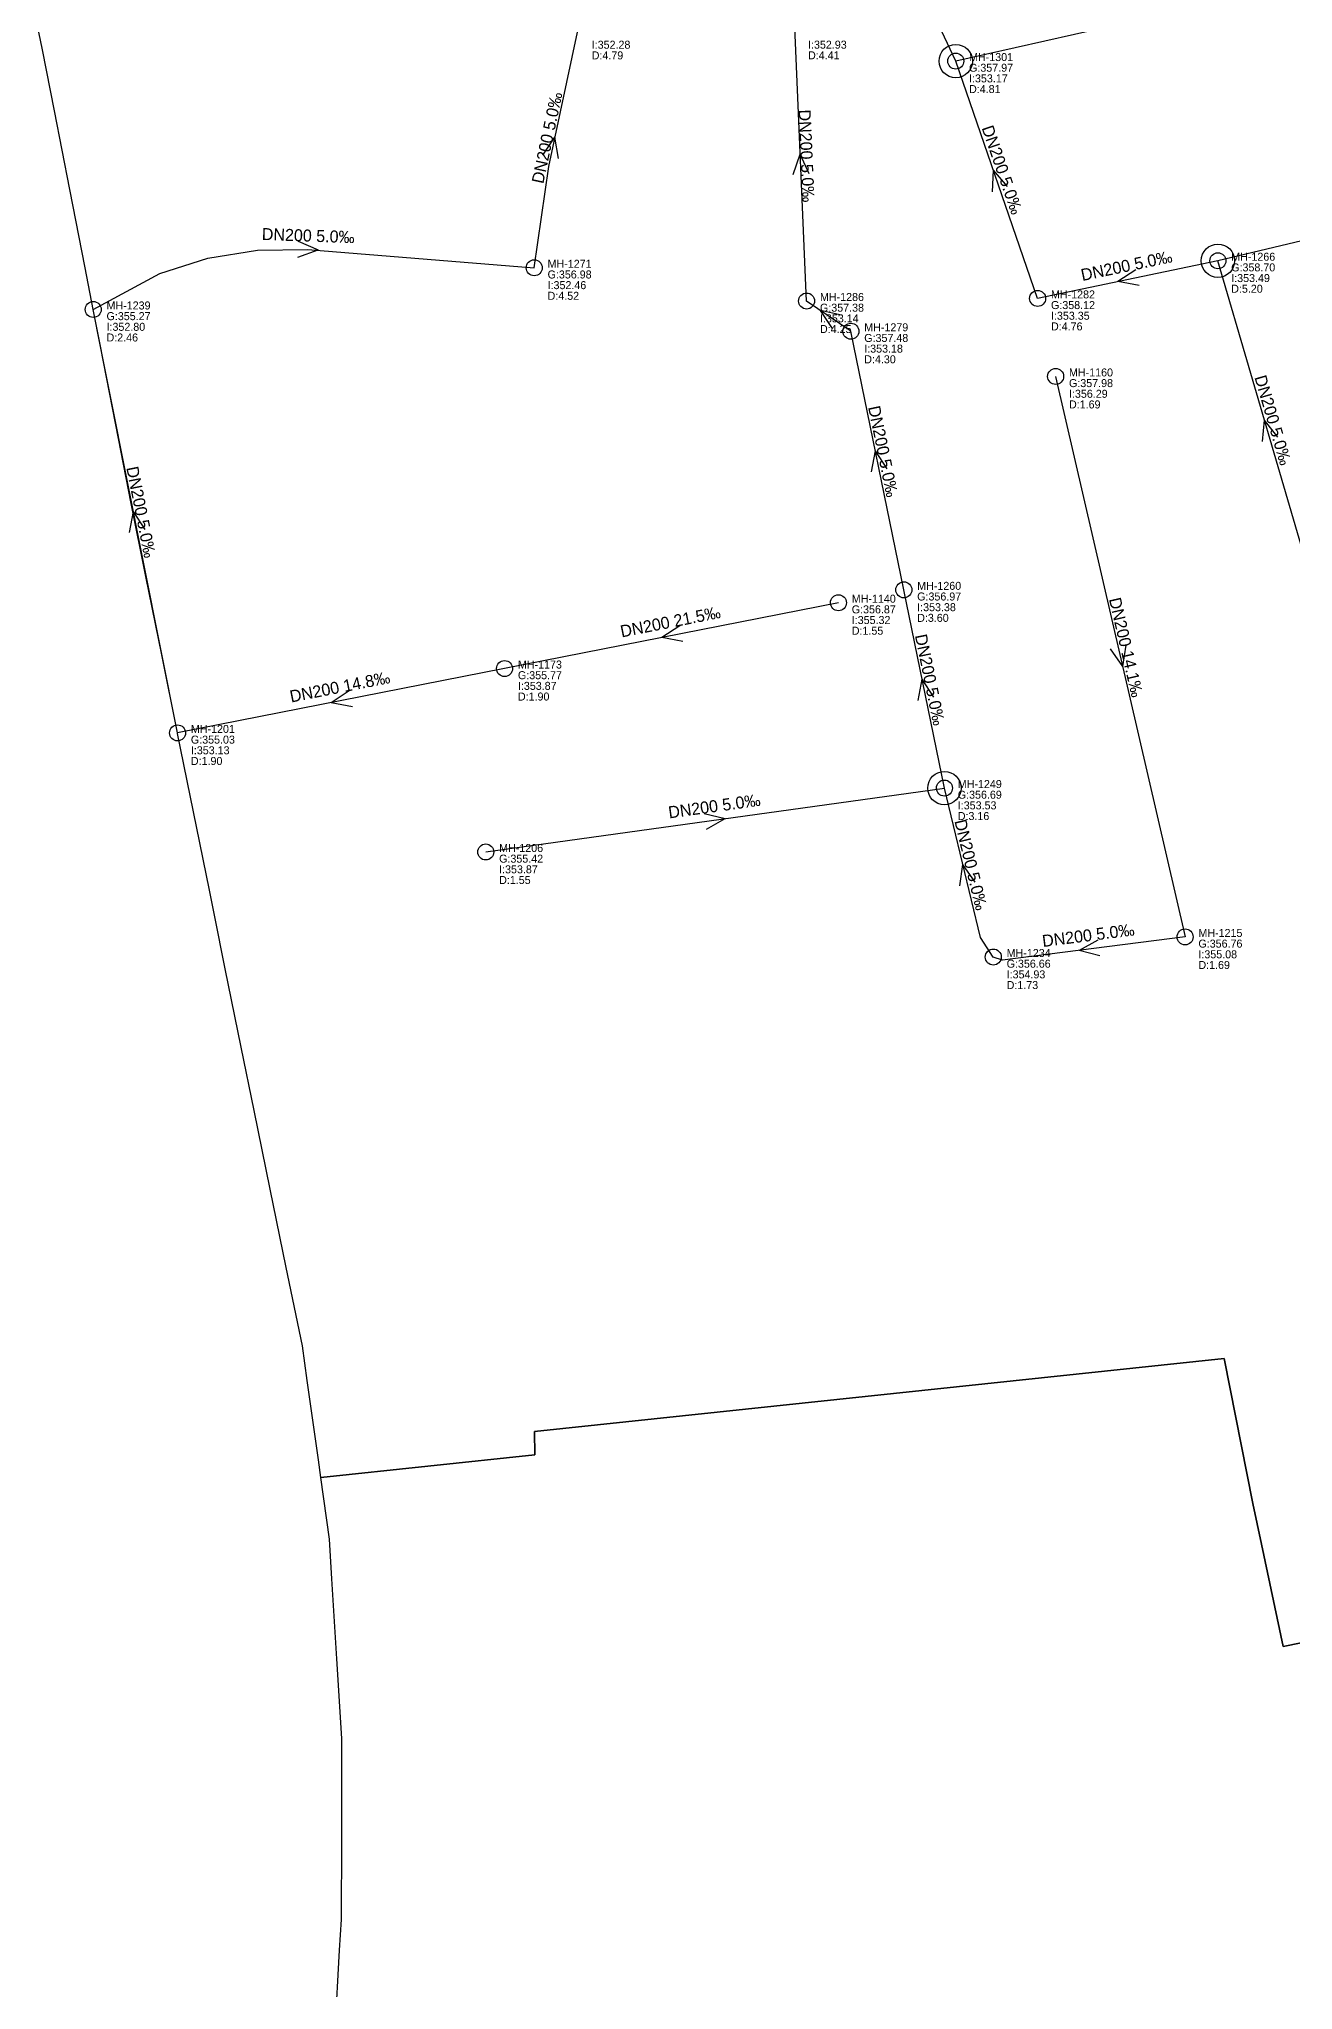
# Model space of a CAD drawing. Header units: metres. Extents: x 449148 to 451990, y 2566737 to 2570847.
# Drawn here: x 449919.4 to 450107.5, y 2568289.6 to 2568582.1 of the extents above; entities that cross this region are included whole.
import ezdxf
from ezdxf.enums import TextEntityAlignment as Align

# ---------------------------------------------------------------- set-up
doc = ezdxf.new("R2010")
doc.units = ezdxf.units.M
for name, color, linetype in [('SEW-CATCHMENT', 4, 'Continuous'), ('SEW-DROP', 6, 'Continuous'), ('SEW-LABEL', 2, 'Continuous'), ('SEW-MH', 7, 'Continuous'), ('SEW-MH-LABEL', 8, 'Continuous'), ('SEW-PIPE-DN200', 3, 'Continuous')]:
    doc.layers.add(name, color=color, linetype=linetype)

msp = doc.modelspace()

# ---------------------------------------------------------------- linework, layer by layer
at = {"layer": 'SEW-CATCHMENT'}
for points in [[(450111.16, 2568342.13), (450106, 2568341.11), (450102.76, 2568356.44), (450101.44, 2568362.53), (450097.17, 2568384.28), (449993.74, 2568373.32), (449993.77, 2568369.86), (449961.67, 2568366.47), (449961.31, 2568369.08), (449959.64, 2568380.97), (449958.91, 2568386.19), (449956.49, 2568397.95), (449954.08, 2568409.7), (449951.66, 2568421.46), (449949.71, 2568430.98), (449947.33, 2568442.74), (449945.7, 2568450.78), (449944.95, 2568454.5), (449942.57, 2568466.26), (449940.19, 2568478.03), (449940.18, 2568478.09), (449937.81, 2568489.79), (449935.43, 2568501.55), (449933.22, 2568512.49), (449930.91, 2568524.27), (449928.61, 2568536.04), (449927.53, 2568541.59), (449926.31, 2568547.82), (449924.01, 2568559.6), (449921.71, 2568571.38), (449919.92, 2568580.5), (449919.4, 2568583.15)], [(449963.8, 2568283.59), (449964.49, 2568295.57), (449964.76, 2568300.18), (449964.8, 2568312.18), (449964.83, 2568324.18), (449964.84, 2568327.29), (449964.09, 2568339.27), (449963.34, 2568351.24), (449962.97, 2568357.2), (449961.67, 2568366.47), (449993.77, 2568369.86), (449993.74, 2568373.32), (450097.17, 2568384.28), (450101.44, 2568362.53), (450102.76, 2568356.44), (450106, 2568341.11), (450111.16, 2568342.13)]]:
    msp.add_lwpolyline(points, dxfattribs=at)
at = {"layer": 'SEW-DROP'}
for centre in [(450056.89, 2568578.84), (450096.21, 2568548.9), (450055.2, 2568469.83)]:
    msp.add_circle(centre, 2.5, dxfattribs=at)
at = {"layer": 'SEW-LABEL'}
for p, q in [((449994.99, 2568564.74), (449996.79, 2568567.42)), ((449997.34, 2568564.24), (449996.79, 2568567.42)), ((450032.5, 2568561.83), (450033.57, 2568564.88)), ((450034.9, 2568561.94), (450033.57, 2568564.88)), ((450062.39, 2568559.23), (450062.54, 2568562.46)), ((450064.66, 2568560.01), (450062.54, 2568562.46)), ((449958.21, 2568549.42), (449961.25, 2568550.51)), ((449958.29, 2568551.82), (449961.25, 2568550.51)), ((450083.91, 2568547.55), (450081.22, 2568545.77)), ((450084.4, 2568545.2), (450081.22, 2568545.77)), ((450038.41, 2568538.75), (450036.61, 2568541.44)), ((450039.77, 2568540.73), (450036.61, 2568541.44)), ((450102.89, 2568521.77), (450103.2, 2568524.99)), ((450105.2, 2568522.45), (450103.2, 2568524.99)), ((450044.27, 2568517.22), (450044.84, 2568520.4)), ((450046.62, 2568517.71), (450044.84, 2568520.4)), ((449932.97, 2568508.13), (449933.56, 2568511.31)), ((449935.32, 2568508.6), (449933.56, 2568511.31)), ((450015.51, 2568494.15), (450012.8, 2568492.39)), ((450015.97, 2568491.8), (450012.8, 2568492.39)), ((450080.08, 2568490.72), (450081.92, 2568488.06)), ((450082.41, 2568491.26), (450081.92, 2568488.06)), ((450051.28, 2568482.98), (450051.86, 2568486.16)), ((450053.63, 2568483.46), (450051.86, 2568486.16)), ((449965.94, 2568484.39), (449963.23, 2568482.63)), ((449966.41, 2568482.03), (449963.23, 2568482.63)), ((450019.16, 2568466.02), (450022.29, 2568465.24)), ((450019.49, 2568463.64), (450022.29, 2568465.24)), ((450057.49, 2568455.18), (450057.96, 2568458.38)), ((450059.83, 2568455.74), (450057.96, 2568458.38)), ((450078.21, 2568447.04), (450075.39, 2568445.47)), ((450078.52, 2568444.66), (450075.39, 2568445.47))]:
    msp.add_line(p, q, dxfattribs=at)
at = {"layer": 'SEW-MH'}
for centre in [(450056.89, 2568578.84), (449993.68, 2568547.84), (450096.21, 2568548.9), (450034.53, 2568542.86), (450069.18, 2568543.25), (449927.53, 2568541.59), (450041.17, 2568538.32), (450071.88, 2568531.55), (450049.11, 2568499.55), (450039.3, 2568497.62), (449989.23, 2568487.75), (449940.18, 2568478.09), (450055.2, 2568469.83), (449986.41, 2568460.24), (450091.29, 2568447.5), (450062.53, 2568444.49)]:
    msp.add_circle(centre, 1.2, dxfattribs=at)
at = {"layer": 'SEW-PIPE-DN200'}
for points in [[(450056.89, 2568578.84), (450044.25, 2568605.65)], [(450105.83, 2568589.89), (450056.89, 2568578.84)], [(449993.68, 2568547.84), (449995.85, 2568563.03), (450000.3, 2568583.89)], [(450034.53, 2568542.86), (450032.74, 2568583.9)], [(450069.18, 2568543.25), (450056.89, 2568578.84)], [(450147.89, 2568563.78), (450138.02, 2568561.8), (450111.97, 2568552.63), (450096.21, 2568548.9)], [(449927.53, 2568541.59), (449937.5, 2568546.97), (449944.7, 2568549.27), (449952.16, 2568550.48), (449959.73, 2568550.57), (449993.68, 2568547.84)], [(450096.21, 2568548.9), (450069.18, 2568543.25)], [(450111.04, 2568498.2), (450111.04, 2568498.2), (450096.21, 2568548.9)], [(449940.18, 2568478.09), (449927.53, 2568541.59)], [(450041.17, 2568538.32), (450034.53, 2568542.86)], [(450049.11, 2568499.55), (450041.17, 2568538.32)], [(450071.88, 2568531.55), (450091.29, 2568447.5)], [(450055.2, 2568469.83), (450049.11, 2568499.55)], [(450039.3, 2568497.62), (449989.23, 2568487.75)], [(449989.23, 2568487.75), (449940.18, 2568478.09), (449940.18, 2568478.09)], [(449986.41, 2568460.24), (450055.2, 2568469.83)], [(450062.53, 2568444.49), (450062.53, 2568444.49), (450060.59, 2568447.43), (450055.2, 2568469.83)], [(450091.29, 2568447.5), (450063.91, 2568444.01), (450062.53, 2568444.49)]]:
    msp.add_lwpolyline(points, dxfattribs=at)

# ---------------------------------------------------------------- texts
at = {"layer": 'SEW-LABEL'}
for s, rotation, p in [('DN200 5.0‰', 77.9694, (449996.48, 2568567.16)), ('DN200 5.0‰', 272.5083, (450033.63, 2568564.58)), ('DN200 5.0‰', 289.0444, (450063.03, 2568562.24)), ('DN200 5.0‰', -1.9847, (449959.75, 2568551.77)), ('DN200 5.0‰', 11.8073, (450082.69, 2568547.27)), ('DN200 5.0‰', 286.3148, (450103.63, 2568524.75)), ('DN200 5.0‰', 281.5801, (450045.14, 2568520.13)), ('DN200 5.0‰', 281.2642, (449933.85, 2568511.04)), ('DN200 21.5‰', 11.1451, (450014.27, 2568493.88)), ('DN200 14.1‰', -76.9944, (450081.58, 2568490.73)), ('DN200 5.0‰', 281.5799, (450052.16, 2568485.89)), ('DN200 14.8‰', 11.1451, (449964.7, 2568484.12)), ('DN200 5.0‰', 7.9373, (450020.81, 2568466.23)), ('DN200 5.0‰', 283.5236, (450058.31, 2568458.12)), ('DN200 5.0‰', 7.258, (450076.88, 2568446.86))]:
    msp.add_text(s, height=1.8, rotation=rotation, dxfattribs=at).set_placement(p, align=Align.CENTER)
at = {"layer": 'SEW-MH-LABEL'}
for s, p in [('I:352.28', (450002.3, 2568580.69)), ('I:352.93', (450034.74, 2568580.7)), ('D:4.79', (450002.3, 2568579.09)), ('D:4.41', (450034.74, 2568579.1)), ('G:357.97', (450058.89, 2568577.24)), ('MH-1301', (450058.89, 2568578.84)), ('I:353.17', (450058.89, 2568575.64)), ('D:4.81', (450058.89, 2568574.04)), ('MH-1271', (449995.68, 2568547.84)), ('MH-1266', (450098.21, 2568548.9)), ('G:356.98', (449995.68, 2568546.24)), ('G:358.70', (450098.21, 2568547.3)), ('I:353.49', (450098.21, 2568545.7)), ('D:4.52', (449995.68, 2568543.04)), ('I:352.46', (449995.68, 2568544.64)), ('MH-1286', (450036.53, 2568542.86)), ('MH-1282', (450071.18, 2568543.25)), ('D:5.20', (450098.21, 2568544.1)), ('G:355.27', (449929.53, 2568539.99)), ('MH-1239', (449929.53, 2568541.59)), ('G:357.38', (450036.53, 2568541.26)), ('I:353.14', (450036.53, 2568539.66)), ('G:358.12', (450071.18, 2568541.65)), ('I:353.35', (450071.18, 2568540.05)), ('D:2.46', (449929.53, 2568536.79)), ('I:352.80', (449929.53, 2568538.39)), ('D:4.25', (450036.53, 2568538.06)), ('G:357.48', (450043.17, 2568536.72)), ('MH-1279', (450043.17, 2568538.32)), ('D:4.76', (450071.18, 2568538.45)), ('D:4.30', (450043.17, 2568533.52)), ('I:353.18', (450043.17, 2568535.12)), ('MH-1160', (450073.88, 2568531.55)), ('G:357.98', (450073.88, 2568529.95)), ('I:356.29', (450073.88, 2568528.35)), ('D:1.69', (450073.88, 2568526.75)), ('MH-1260', (450051.11, 2568499.55)), ('G:356.87', (450041.3, 2568496.02)), ('MH-1140', (450041.3, 2568497.62)), ('G:356.97', (450051.11, 2568497.95)), ('I:353.38', (450051.11, 2568496.35)), ('D:1.55', (450041.3, 2568492.82)), ('I:355.32', (450041.3, 2568494.42)), ('D:3.60', (450051.11, 2568494.75)), ('MH-1173', (449991.23, 2568487.75)), ('G:355.77', (449991.23, 2568486.15)), ('I:353.87', (449991.23, 2568484.55)), ('D:1.90', (449991.23, 2568482.95)), ('MH-1201', (449942.18, 2568478.09)), ('G:355.03', (449942.18, 2568476.49)), ('I:353.13', (449942.18, 2568474.89)), ('D:1.90', (449942.18, 2568473.29)), ('MH-1249', (450057.2, 2568469.83)), ('G:356.69', (450057.2, 2568468.23)), ('I:353.53', (450057.2, 2568466.63)), ('D:3.16', (450057.2, 2568465.03)), ('MH-1206', (449988.41, 2568460.24)), ('G:355.42', (449988.41, 2568458.64)), ('D:1.55', (449988.41, 2568455.44)), ('I:353.87', (449988.41, 2568457.04)), ('G:356.76', (450093.29, 2568445.9)), ('MH-1215', (450093.29, 2568447.5)), ('G:356.66', (450064.53, 2568442.89)), ('MH-1234', (450064.53, 2568444.49)), ('D:1.69', (450093.29, 2568442.7)), ('I:355.08', (450093.29, 2568444.3)), ('D:1.73', (450064.53, 2568439.69)), ('I:354.93', (450064.53, 2568441.29))]:
    msp.add_text(s, height=1.2, dxfattribs=at).set_placement(p)

doc.saveas('drawing.dxf')
